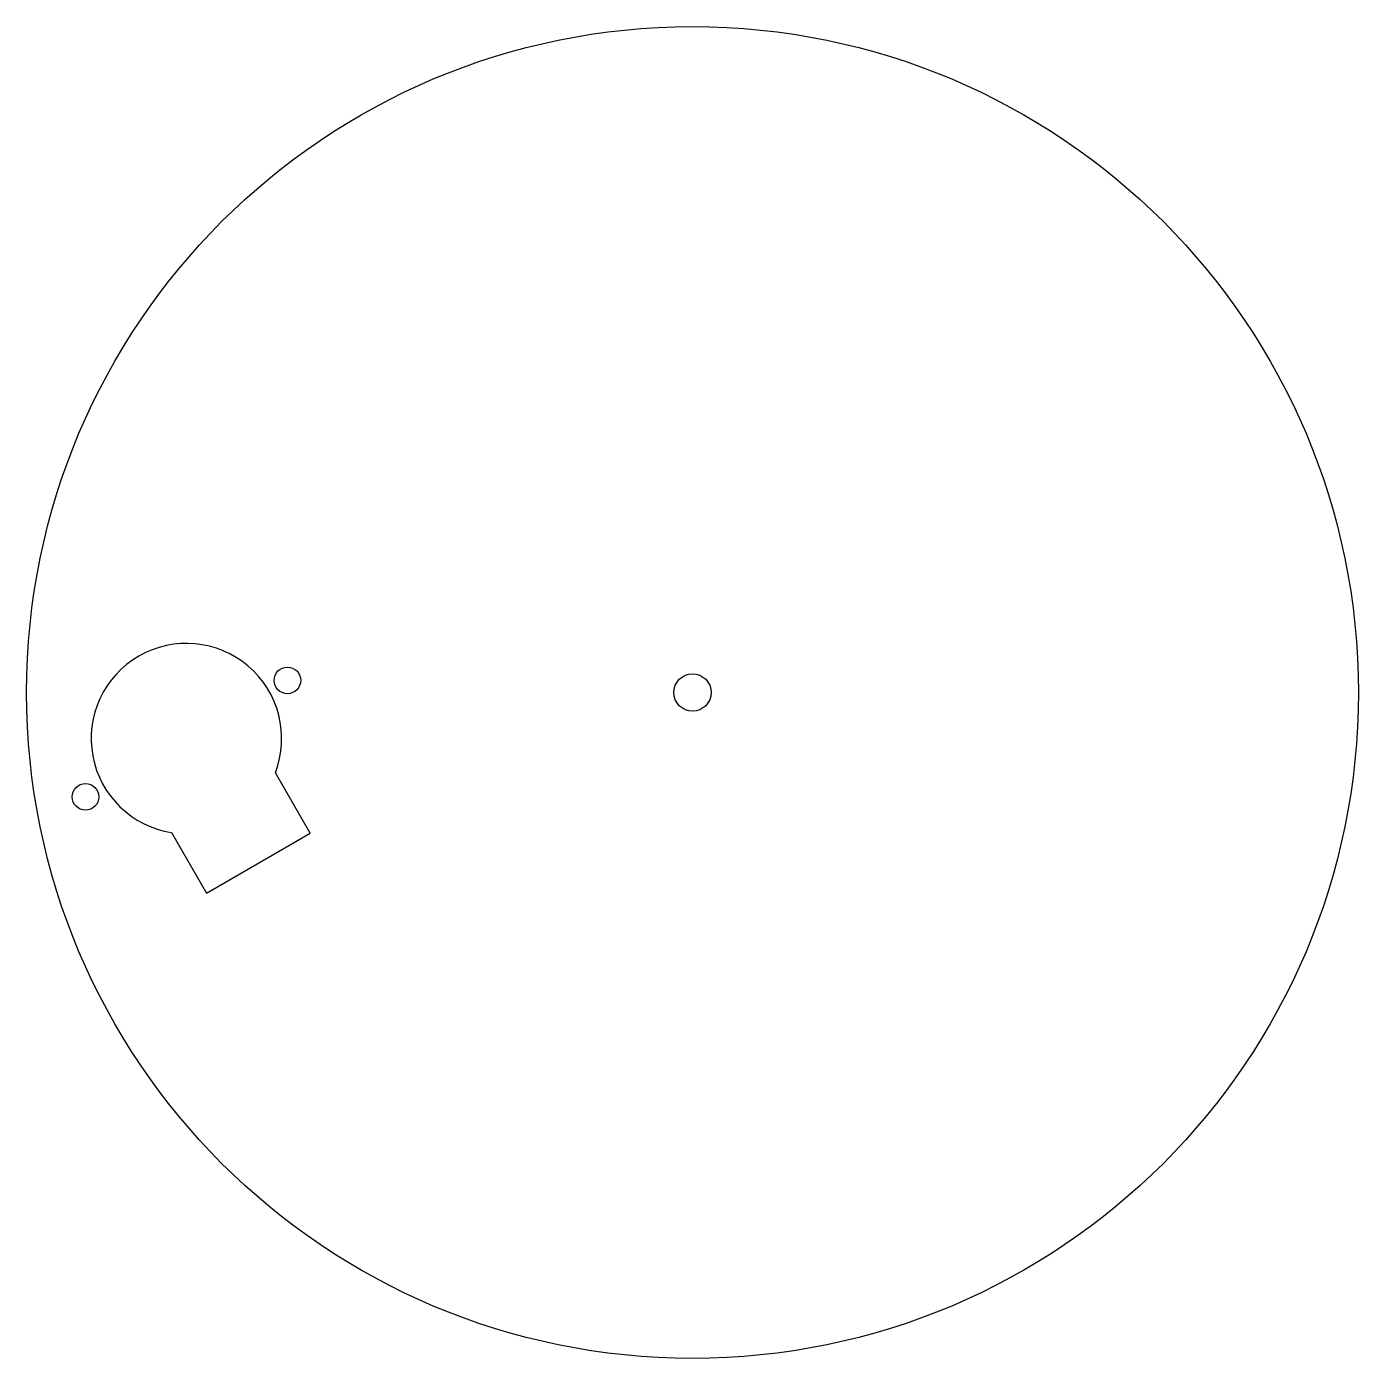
# Model space of a CAD drawing. Header units: millimetres. Extents: x -100 to 100, y -100 to 100.
import ezdxf

# ---------------------------------------------------------------- set-up
doc = ezdxf.new("R2010")
doc.units = ezdxf.units.MM
doc.layers.get('0').update_dxf_attribs({"linetype": 'CONTINUOUS'})

msp = doc.modelspace()

# ---------------------------------------------------------------- linework, layer by layer
msp.add_lwpolyline([(-62.65, -12.05, 2.823623), (-78.24, -21.05), (-72.99, -30.13), (-57.41, -21.13)], format="xyb", close=True)
for centre, radius in [((0, 0), 100), ((-60.84, 1.82), 2), ((0, 0), 2.8), ((-91.16, -15.68), 2)]:
    msp.add_circle(centre, radius)

doc.saveas('drawing.dxf')
